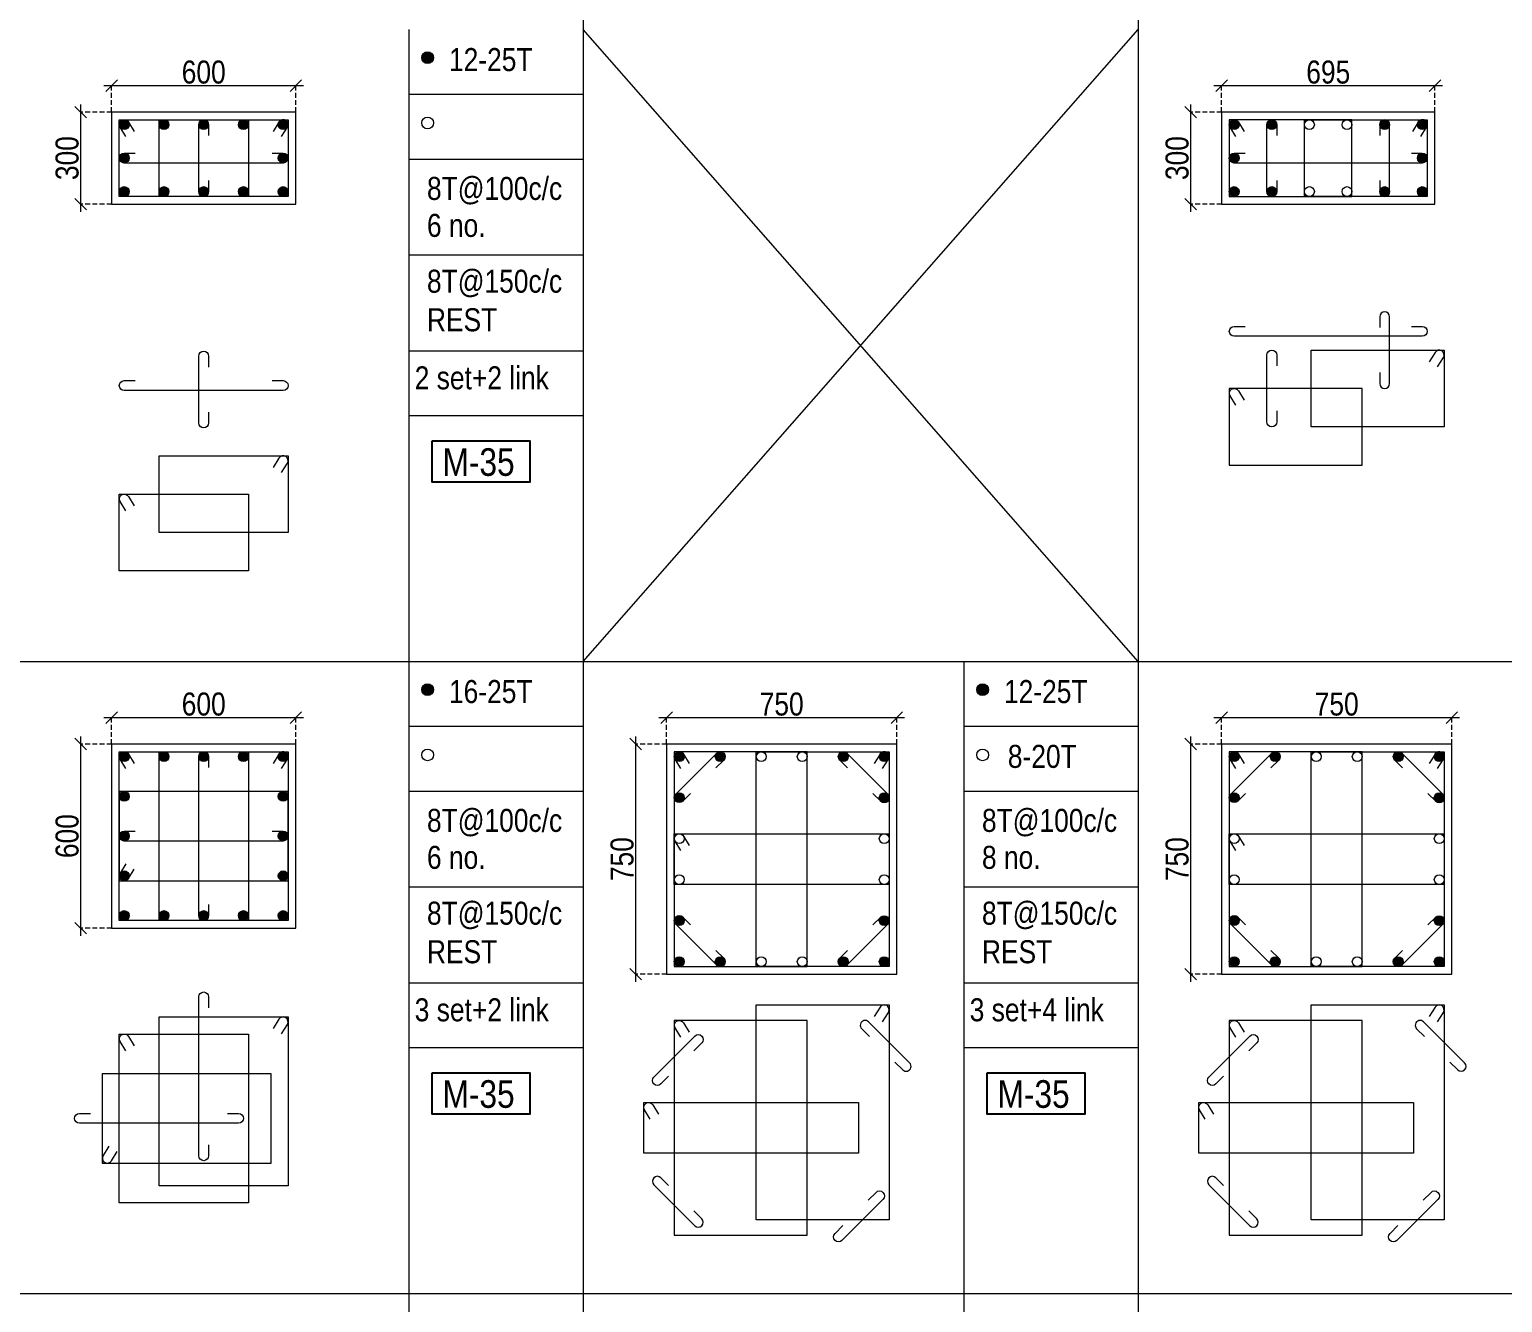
# Model space of a CAD drawing. Header units: millimetres. Extents: x 1112055 to 3390982, y -148532 to 766891.
# Drawn here: x 2513213 to 2532412, y 616344 to 632943 of the extents above; entities that cross this region are included whole.
import ezdxf
from ezdxf.enums import TextEntityAlignment as Align

# ---------------------------------------------------------------- set-up
doc = ezdxf.new("R2010")
doc.units = ezdxf.units.MM
doc.header["$PDMODE"] = 35
doc.header["$PDSIZE"] = -25
doc.linetypes.add('DASHED2', pattern=[0.375, 0.25, -0.125])
doc.linetypes.add('Hidden', pattern=[9.525, 6.35, -3.175])
for name, color, linetype, lineweight in [('B COL. SIZE DIM', 220, 'Continuous', 25), ('B COLSCH', 204, 'Continuous', 20), ('B COLUMN', 1, 'Hidden', 9), ('B STEEL', 34, 'Continuous', 15)]:
    doc.layers.add(name, color=color, linetype=linetype, lineweight=lineweight)
doc.layers.add('B TEXT', color=7, linetype='Continuous')
doc.styles.add('dim inside', font='romans.shx', dxfattribs={"width": 0.8, "height": 125})
doc.styles.add('SWINC', font='swissc.ttf')
doc.dimstyles.new('dim inside', dxfattribs={"dimtxt": 125, "dimasz": 100, "dimexe": 0, "dimexo": 0, "dimgap": 10, "dimtad": 0, "dimdec": 0, "dimzin": 0, "dimdsep": 46, "dimtxsty": 'dim inside', "dimblk": 'SMALL', "dimcen": 0.09, "dimadec": 0, "dimazin": 0, "dimtfac": 1, "dimtdec": 0, "dimtofl": 0, "dimtmove": 0, "dimatfit": 3, "dimfxl": 1, "dimtolj": 1, "dimtzin": 0, "dimarcsym": 2})

# ---------------------------------------------------------------- blocks, each defined once
blk = doc.blocks.new('_Oblique')
at = {"color": 0, "linetype": 'ByBlock', "lineweight": -2}
blk.add_line((-0.5, -0.5), (0.5, 0.5), dxfattribs=at)
blk = doc.blocks.new('*D5571')
at = {"layer": 'B COL. SIZE DIM', "color": 250, "lineweight": 9, "ltscale": 250, "transparency": 16777216}
blk.add_line((2528651, 623970), (2531851, 623970), dxfattribs=at)
at = {"layer": 'B COL. SIZE DIM', "color": 250, "linetype": 'DASHED2', "lineweight": 9, "ltscale": 250, "transparency": 16777216}
for p, q in [((2528751, 623625), (2528751, 623970)), ((2531751, 623625), (2531751, 623970))]:
    blk.add_line(p, q, dxfattribs=at)
at = {"layer": 'Defpoints', "color": 0, "lineweight": 40, "transparency": 16777216}
for p in [(2531751, 623970), (2528751, 623625), (2531751, 623625)]:
    blk.add_point(p, dxfattribs=at)
at = {"layer": 'B COL. SIZE DIM', "color": 250, "lineweight": 9, "transparency": 16777216, "xscale": 150, "yscale": 150, "zscale": 150, "rotation": 180}
blk.add_blockref('_Oblique', (2528751, 623970), dxfattribs=at)
at = {"layer": 'B COL. SIZE DIM', "color": 250, "lineweight": 9, "transparency": 16777216, "xscale": 150, "yscale": 150, "zscale": 150}
blk.add_blockref('_Oblique', (2531751, 623970), dxfattribs=at)
at = {"layer": 'B COL. SIZE DIM', "color": 6, "transparency": 16777216, "insert": (2530251, 624145), "char_height": 300, "attachment_point": 5, "style": 'SWINC'}
blk.add_mtext('\\A1;750', dxfattribs=at)
blk = doc.blocks.new('*D5572')
at = {"layer": 'B COL. SIZE DIM', "color": 250, "lineweight": 9, "ltscale": 250, "transparency": 16777216}
blk.add_line((2528347, 623725), (2528347, 620525), dxfattribs=at)
at = {"layer": 'B COL. SIZE DIM', "color": 250, "linetype": 'DASHED2', "lineweight": 9, "ltscale": 250, "transparency": 16777216}
for p, q in [((2528751, 623625), (2528347, 623625)), ((2528751, 620625), (2528347, 620625))]:
    blk.add_line(p, q, dxfattribs=at)
at = {"layer": 'Defpoints', "color": 0, "lineweight": 40, "transparency": 16777216}
for p in [(2528751, 623625), (2528347, 620625), (2528751, 620625)]:
    blk.add_point(p, dxfattribs=at)
at = {"layer": 'B COL. SIZE DIM', "color": 250, "lineweight": 9, "transparency": 16777216, "xscale": 150, "yscale": 150, "zscale": 150}
for p, rotation in [((2528347, 623625), 90), ((2528347, 620625), 270)]:
    blk.add_blockref('_Oblique', p, dxfattribs=dict(at, rotation=rotation))
at = {"layer": 'B COL. SIZE DIM', "color": 6, "transparency": 16777216, "insert": (2528172, 622125), "char_height": 300, "attachment_point": 5, "rotation": 90, "style": 'SWINC'}
blk.add_mtext('\\A1;750', dxfattribs=at)
blk = doc.blocks.new('*D5573')
at = {"layer": 'B COL. SIZE DIM', "color": 250, "lineweight": 9, "ltscale": 250, "transparency": 16777216}
blk.add_line((2528651, 632210), (2531631, 632210), dxfattribs=at)
at = {"layer": 'B COL. SIZE DIM', "color": 250, "linetype": 'DASHED2', "lineweight": 9, "ltscale": 250, "transparency": 16777216}
for p, q in [((2528751, 631865), (2528751, 632210)), ((2531531, 631865), (2531531, 632210))]:
    blk.add_line(p, q, dxfattribs=at)
at = {"layer": 'Defpoints', "color": 0, "lineweight": 40, "transparency": 16777216}
for p in [(2531531, 632210), (2528751, 631865), (2531531, 631865)]:
    blk.add_point(p, dxfattribs=at)
at = {"layer": 'B COL. SIZE DIM', "color": 250, "lineweight": 9, "transparency": 16777216, "xscale": 150, "yscale": 150, "zscale": 150, "rotation": 180}
blk.add_blockref('_Oblique', (2528751, 632210), dxfattribs=at)
at = {"layer": 'B COL. SIZE DIM', "color": 250, "lineweight": 9, "transparency": 16777216, "xscale": 150, "yscale": 150, "zscale": 150}
blk.add_blockref('_Oblique', (2531531, 632210), dxfattribs=at)
at = {"layer": 'B COL. SIZE DIM', "color": 6, "transparency": 16777216, "insert": (2530141, 632385), "char_height": 300, "attachment_point": 5, "style": 'SWINC'}
blk.add_mtext('\\A1;695', dxfattribs=at)
blk = doc.blocks.new('*D5574')
at = {"layer": 'B COL. SIZE DIM', "color": 250, "lineweight": 9, "ltscale": 250, "transparency": 16777216}
blk.add_line((2528347, 631965), (2528347, 630565), dxfattribs=at)
at = {"layer": 'B COL. SIZE DIM', "color": 250, "linetype": 'DASHED2', "lineweight": 9, "ltscale": 250, "transparency": 16777216}
for p, q in [((2528751, 631865), (2528347, 631865)), ((2528751, 630665), (2528347, 630665))]:
    blk.add_line(p, q, dxfattribs=at)
at = {"layer": 'Defpoints', "color": 0, "lineweight": 40, "transparency": 16777216}
for p in [(2528751, 631865), (2528347, 630665), (2528751, 630665)]:
    blk.add_point(p, dxfattribs=at)
at = {"layer": 'B COL. SIZE DIM', "color": 250, "lineweight": 9, "transparency": 16777216, "xscale": 150, "yscale": 150, "zscale": 150}
for p, rotation in [((2528347, 631865), 90), ((2528347, 630665), 270)]:
    blk.add_blockref('_Oblique', p, dxfattribs=dict(at, rotation=rotation))
at = {"layer": 'B COL. SIZE DIM', "color": 6, "transparency": 16777216, "insert": (2528172, 631265), "char_height": 300, "attachment_point": 5, "rotation": 90, "style": 'SWINC'}
blk.add_mtext('\\A1;300', dxfattribs=at)
blk = doc.blocks.new('*D5249')
at = {"layer": 'B COL. SIZE DIM', "color": 250, "lineweight": 9, "ltscale": 250, "transparency": 16777216}
blk.add_line((2514184, 623970), (2516784, 623970), dxfattribs=at)
at = {"layer": 'B COL. SIZE DIM', "color": 250, "linetype": 'DASHED2', "lineweight": 9, "ltscale": 250, "transparency": 16777216}
for p, q in [((2514284, 623625), (2514284, 623970)), ((2516684, 623625), (2516684, 623970))]:
    blk.add_line(p, q, dxfattribs=at)
at = {"layer": 'Defpoints', "color": 0, "lineweight": 40, "transparency": 16777216}
for p in [(2516684, 623970), (2514284, 623625), (2516684, 623625)]:
    blk.add_point(p, dxfattribs=at)
at = {"layer": 'B COL. SIZE DIM', "color": 250, "lineweight": 9, "transparency": 16777216, "xscale": 150, "yscale": 150, "zscale": 150, "rotation": 180}
blk.add_blockref('_Oblique', (2514284, 623970), dxfattribs=at)
at = {"layer": 'B COL. SIZE DIM', "color": 250, "lineweight": 9, "transparency": 16777216, "xscale": 150, "yscale": 150, "zscale": 150}
blk.add_blockref('_Oblique', (2516684, 623970), dxfattribs=at)
at = {"layer": 'B COL. SIZE DIM', "color": 6, "transparency": 16777216, "insert": (2515484, 624145), "char_height": 300, "attachment_point": 5, "style": 'SWINC'}
blk.add_mtext('\\A1;600', dxfattribs=at)
blk = doc.blocks.new('*D5250')
at = {"layer": 'B COL. SIZE DIM', "color": 250, "lineweight": 9, "ltscale": 250, "transparency": 16777216}
blk.add_line((2513880, 623725), (2513880, 621125), dxfattribs=at)
at = {"layer": 'B COL. SIZE DIM', "color": 250, "linetype": 'DASHED2', "lineweight": 9, "ltscale": 250, "transparency": 16777216}
for p, q in [((2514284, 623625), (2513880, 623625)), ((2514284, 621225), (2513880, 621225))]:
    blk.add_line(p, q, dxfattribs=at)
at = {"layer": 'Defpoints', "color": 0, "lineweight": 40, "transparency": 16777216}
for p in [(2514284, 623625), (2513880, 621225), (2514284, 621225)]:
    blk.add_point(p, dxfattribs=at)
at = {"layer": 'B COL. SIZE DIM', "color": 250, "lineweight": 9, "transparency": 16777216, "xscale": 150, "yscale": 150, "zscale": 150}
for p, rotation in [((2513880, 623625), 90), ((2513880, 621225), 270)]:
    blk.add_blockref('_Oblique', p, dxfattribs=dict(at, rotation=rotation))
at = {"layer": 'B COL. SIZE DIM', "color": 6, "transparency": 16777216, "insert": (2513705, 622425), "char_height": 300, "attachment_point": 5, "rotation": 90, "style": 'SWINC'}
blk.add_mtext('\\A1;600', dxfattribs=at)
blk = doc.blocks.new('*D5251')
at = {"layer": 'B COL. SIZE DIM', "color": 250, "lineweight": 9, "ltscale": 250, "transparency": 16777216}
blk.add_line((2514184, 632210), (2516784, 632210), dxfattribs=at)
at = {"layer": 'B COL. SIZE DIM', "color": 250, "linetype": 'DASHED2', "lineweight": 9, "ltscale": 250, "transparency": 16777216}
for p, q in [((2514284, 631865), (2514284, 632210)), ((2516684, 631865), (2516684, 632210))]:
    blk.add_line(p, q, dxfattribs=at)
at = {"layer": 'Defpoints', "color": 0, "lineweight": 40, "transparency": 16777216}
for p in [(2516684, 632210), (2514284, 631865), (2516684, 631865)]:
    blk.add_point(p, dxfattribs=at)
at = {"layer": 'B COL. SIZE DIM', "color": 250, "lineweight": 9, "transparency": 16777216, "xscale": 150, "yscale": 150, "zscale": 150, "rotation": 180}
blk.add_blockref('_Oblique', (2514284, 632210), dxfattribs=at)
at = {"layer": 'B COL. SIZE DIM', "color": 250, "lineweight": 9, "transparency": 16777216, "xscale": 150, "yscale": 150, "zscale": 150}
blk.add_blockref('_Oblique', (2516684, 632210), dxfattribs=at)
at = {"layer": 'B COL. SIZE DIM', "color": 6, "transparency": 16777216, "insert": (2515484, 632385), "char_height": 300, "attachment_point": 5, "style": 'SWINC'}
blk.add_mtext('\\A1;600', dxfattribs=at)
blk = doc.blocks.new('*D5252')
at = {"layer": 'B COL. SIZE DIM', "color": 250, "lineweight": 9, "ltscale": 250, "transparency": 16777216}
blk.add_line((2513880, 631965), (2513880, 630565), dxfattribs=at)
at = {"layer": 'B COL. SIZE DIM', "color": 250, "linetype": 'DASHED2', "lineweight": 9, "ltscale": 250, "transparency": 16777216}
for p, q in [((2514284, 631865), (2513880, 631865)), ((2514284, 630665), (2513880, 630665))]:
    blk.add_line(p, q, dxfattribs=at)
at = {"layer": 'Defpoints', "color": 0, "lineweight": 40, "transparency": 16777216}
for p in [(2514284, 631865), (2513880, 630665), (2514284, 630665)]:
    blk.add_point(p, dxfattribs=at)
at = {"layer": 'B COL. SIZE DIM', "color": 250, "lineweight": 9, "transparency": 16777216, "xscale": 150, "yscale": 150, "zscale": 150}
for p, rotation in [((2513880, 631865), 90), ((2513880, 630665), 270)]:
    blk.add_blockref('_Oblique', p, dxfattribs=dict(at, rotation=rotation))
at = {"layer": 'B COL. SIZE DIM', "color": 6, "transparency": 16777216, "insert": (2513705, 631265), "char_height": 300, "attachment_point": 5, "rotation": 90, "style": 'SWINC'}
blk.add_mtext('\\A1;300', dxfattribs=at)
blk = doc.blocks.new('*D5261')
at = {"layer": 'B COL. SIZE DIM', "color": 250, "lineweight": 9, "ltscale": 250, "transparency": 16777216}
blk.add_line((2521417, 623970), (2524617, 623970), dxfattribs=at)
at = {"layer": 'B COL. SIZE DIM', "color": 250, "linetype": 'DASHED2', "lineweight": 9, "ltscale": 250, "transparency": 16777216}
for p, q in [((2521517, 623625), (2521517, 623970)), ((2524517, 623625), (2524517, 623970))]:
    blk.add_line(p, q, dxfattribs=at)
at = {"layer": 'Defpoints', "color": 0, "lineweight": 40, "transparency": 16777216}
for p in [(2524517, 623970), (2521517, 623625), (2524517, 623625)]:
    blk.add_point(p, dxfattribs=at)
at = {"layer": 'B COL. SIZE DIM', "color": 250, "lineweight": 9, "transparency": 16777216, "xscale": 150, "yscale": 150, "zscale": 150, "rotation": 180}
blk.add_blockref('_Oblique', (2521517, 623970), dxfattribs=at)
at = {"layer": 'B COL. SIZE DIM', "color": 250, "lineweight": 9, "transparency": 16777216, "xscale": 150, "yscale": 150, "zscale": 150}
blk.add_blockref('_Oblique', (2524517, 623970), dxfattribs=at)
at = {"layer": 'B COL. SIZE DIM', "color": 6, "transparency": 16777216, "insert": (2523017, 624145), "char_height": 300, "attachment_point": 5, "style": 'SWINC'}
blk.add_mtext('\\A1;750', dxfattribs=at)
blk = doc.blocks.new('*D5262')
at = {"layer": 'B COL. SIZE DIM', "color": 250, "lineweight": 9, "ltscale": 250, "transparency": 16777216}
blk.add_line((2521113, 623725), (2521113, 620525), dxfattribs=at)
at = {"layer": 'B COL. SIZE DIM', "color": 250, "linetype": 'DASHED2', "lineweight": 9, "ltscale": 250, "transparency": 16777216}
for p, q in [((2521517, 623625), (2521113, 623625)), ((2521517, 620625), (2521113, 620625))]:
    blk.add_line(p, q, dxfattribs=at)
at = {"layer": 'Defpoints', "color": 0, "lineweight": 40, "transparency": 16777216}
for p in [(2521517, 623625), (2521113, 620625), (2521517, 620625)]:
    blk.add_point(p, dxfattribs=at)
at = {"layer": 'B COL. SIZE DIM', "color": 250, "lineweight": 9, "transparency": 16777216, "xscale": 150, "yscale": 150, "zscale": 150}
for p, rotation in [((2521113, 623625), 90), ((2521113, 620625), 270)]:
    blk.add_blockref('_Oblique', p, dxfattribs=dict(at, rotation=rotation))
at = {"layer": 'B COL. SIZE DIM', "color": 6, "transparency": 16777216, "insert": (2520938, 622125), "char_height": 300, "attachment_point": 5, "rotation": 90, "style": 'SWINC'}
blk.add_mtext('\\A1;750', dxfattribs=at)

msp = doc.modelspace()

# ---------------------------------------------------------------- hatches: boundary and pattern name
at = {"layer": 'B STEEL', "lineweight": 9, "ltscale": 0.5}
h = msp.add_hatch(color=34, dxfattribs=at)
edge = h.paths.add_edge_path()
edge.add_arc((2518402.1, 632574.2), 76.8, 0, 360)
h = msp.add_hatch(color=34, dxfattribs=at)
edge = h.paths.add_edge_path()
edge.add_arc((2514447.7, 631701), 64, 0, 360)
h = msp.add_hatch(color=34, dxfattribs=at)
edge = h.paths.add_edge_path()
edge.add_arc((2514965.7, 631701), 64, 180, 540, ccw=False)
h = msp.add_hatch(color=34, dxfattribs=at)
edge = h.paths.add_edge_path()
edge.add_arc((2515483.7, 631701), 64, 180, 540, ccw=False)
h = msp.add_hatch(color=34, dxfattribs=at)
edge = h.paths.add_edge_path()
edge.add_arc((2516001.7, 631701), 64, 180, 540, ccw=False)
h = msp.add_hatch(color=34, dxfattribs=at)
edge = h.paths.add_edge_path()
edge.add_arc((2516519.7, 631701), 64, 180, 540, ccw=False)
h = msp.add_hatch(color=34, dxfattribs=at)
edge = h.paths.add_edge_path()
edge.add_arc((2528914.8, 631701), 64, 0, 360)
at = {"layer": 'B STEEL'}
h = msp.add_hatch(color=34, dxfattribs=at)
edge = h.paths.add_edge_path()
edge.add_arc((2529405.2, 631701), 64, 0, 360)
h = msp.add_hatch(color=34, dxfattribs=at)
edge = h.paths.add_edge_path()
edge.add_arc((2530876.4, 631701), 64, 180, 540, ccw=False)
at = {"layer": 'B STEEL', "lineweight": 9, "ltscale": 0.5}
h = msp.add_hatch(color=34, dxfattribs=at)
edge = h.paths.add_edge_path()
edge.add_arc((2531366.8, 631701), 64, 180, 540, ccw=False)
h = msp.add_hatch(color=34, dxfattribs=at)
edge = h.paths.add_edge_path()
edge.add_arc((2514447.7, 631265.1), 64, 180, 540, ccw=False)
h = msp.add_hatch(color=34, dxfattribs=at)
edge = h.paths.add_edge_path()
edge.add_arc((2516519.7, 631265.1), 64, 180, 540, ccw=False)
at = {"layer": 'B STEEL'}
h = msp.add_hatch(color=34, dxfattribs=at)
edge = h.paths.add_edge_path()
edge.add_arc((2528914.8, 631265.1), 64, 0, 360)
h = msp.add_hatch(color=34, dxfattribs=at)
edge = h.paths.add_edge_path()
edge.add_arc((2531366.8, 631265.1), 64, 0, 360)
at = {"layer": 'B STEEL', "lineweight": 9, "ltscale": 0.5}
h = msp.add_hatch(color=34, dxfattribs=at)
edge = h.paths.add_edge_path()
edge.add_arc((2514447.7, 630829.1), 64, 0, 360, ccw=False)
h = msp.add_hatch(color=34, dxfattribs=at)
edge = h.paths.add_edge_path()
edge.add_arc((2514965.7, 630829.1), 64, 180, 540, ccw=False)
h = msp.add_hatch(color=34, dxfattribs=at)
edge = h.paths.add_edge_path()
edge.add_arc((2515483.7, 630829.1), 64, 180, 540, ccw=False)
h = msp.add_hatch(color=34, dxfattribs=at)
edge = h.paths.add_edge_path()
edge.add_arc((2516001.7, 630829.1), 64, 180, 540, ccw=False)
h = msp.add_hatch(color=34, dxfattribs=at)
edge = h.paths.add_edge_path()
edge.add_arc((2516519.7, 630829.1), 64, -180, 180)
h = msp.add_hatch(color=34, dxfattribs=at)
edge = h.paths.add_edge_path()
edge.add_arc((2528914.8, 630829.1), 64, 0, 360, ccw=False)
at = {"layer": 'B STEEL'}
h = msp.add_hatch(color=34, dxfattribs=at)
edge = h.paths.add_edge_path()
edge.add_arc((2529405.2, 630829.1), 64, 0, 360)
h = msp.add_hatch(color=34, dxfattribs=at)
edge = h.paths.add_edge_path()
edge.add_arc((2530876.4, 630829.1), 64, 180, 540, ccw=False)
at = {"layer": 'B STEEL', "lineweight": 9, "ltscale": 0.5}
h = msp.add_hatch(color=34, dxfattribs=at)
edge = h.paths.add_edge_path()
edge.add_arc((2531366.8, 630829.1), 64, -180, 180)
h = msp.add_hatch(color=34, dxfattribs=at)
edge = h.paths.add_edge_path()
edge.add_arc((2518402.1, 624334.4), 76.8, 0, 360)
h = msp.add_hatch(color=34, dxfattribs=at)
edge = h.paths.add_edge_path()
edge.add_arc((2525635.6, 624334.4), 76.8, 0, 360)
h = msp.add_hatch(color=34, dxfattribs=at)
edge = h.paths.add_edge_path()
edge.add_arc((2514447.7, 623461.2), 64, 0, 360)
h = msp.add_hatch(color=34, dxfattribs=at)
edge = h.paths.add_edge_path()
edge.add_arc((2514965.7, 623461.2), 64, 180, 540, ccw=False)
h = msp.add_hatch(color=34, dxfattribs=at)
edge = h.paths.add_edge_path()
edge.add_arc((2515483.7, 623461.2), 64, 180, 540, ccw=False)
h = msp.add_hatch(color=34, dxfattribs=at)
edge = h.paths.add_edge_path()
edge.add_arc((2516001.7, 623461.2), 64, 180, 540, ccw=False)
h = msp.add_hatch(color=34, dxfattribs=at)
edge = h.paths.add_edge_path()
edge.add_arc((2516519.7, 623461.2), 64, 180, 540, ccw=False)
h = msp.add_hatch(color=34, dxfattribs=at)
edge = h.paths.add_edge_path()
edge.add_arc((2521681.3, 623461.2), 64, 0, 360)
at = {"layer": 'B STEEL'}
h = msp.add_hatch(color=34, dxfattribs=at)
edge = h.paths.add_edge_path()
edge.add_arc((2522215.7, 623461.2), 64, 0, 360)
h = msp.add_hatch(color=34, dxfattribs=at)
edge = h.paths.add_edge_path()
edge.add_arc((2523818.9, 623461.2), 64, 0, 360)
at = {"layer": 'B STEEL', "lineweight": 9, "ltscale": 0.5}
h = msp.add_hatch(color=34, dxfattribs=at)
edge = h.paths.add_edge_path()
edge.add_arc((2524353.2, 623461.2), 64, 180, 540, ccw=False)
h = msp.add_hatch(color=34, dxfattribs=at)
edge = h.paths.add_edge_path()
edge.add_arc((2528914.8, 623461.2), 64, 0, 360)
at = {"layer": 'B STEEL'}
h = msp.add_hatch(color=34, dxfattribs=at)
edge = h.paths.add_edge_path()
edge.add_arc((2529449.2, 623461.2), 64, 0, 360)
h = msp.add_hatch(color=34, dxfattribs=at)
edge = h.paths.add_edge_path()
edge.add_arc((2531052.4, 623461.2), 64, 0, 360)
at = {"layer": 'B STEEL', "lineweight": 9, "ltscale": 0.5}
h = msp.add_hatch(color=34, dxfattribs=at)
edge = h.paths.add_edge_path()
edge.add_arc((2531586.8, 623461.2), 64, 180, 540, ccw=False)
h = msp.add_hatch(color=34, dxfattribs=at)
edge = h.paths.add_edge_path()
edge.add_arc((2514447.7, 622943.2), 64, 180, 540, ccw=False)
h = msp.add_hatch(color=34, dxfattribs=at)
edge = h.paths.add_edge_path()
edge.add_arc((2516519.7, 622943.2), 64, 180, 540, ccw=False)
at = {"layer": 'B STEEL'}
h = msp.add_hatch(color=34, dxfattribs=at)
edge = h.paths.add_edge_path()
edge.add_arc((2521681.3, 622926.8), 64, 0, 360)
h = msp.add_hatch(color=34, dxfattribs=at)
edge = h.paths.add_edge_path()
edge.add_arc((2524353.2, 622926.8), 64, 0, 360)
h = msp.add_hatch(color=34, dxfattribs=at)
edge = h.paths.add_edge_path()
edge.add_arc((2528914.8, 622926.8), 64, 0, 360)
h = msp.add_hatch(color=34, dxfattribs=at)
edge = h.paths.add_edge_path()
edge.add_arc((2531586.8, 622926.8), 64, 0, 360)
at = {"layer": 'B STEEL', "lineweight": 9, "ltscale": 0.5}
h = msp.add_hatch(color=34, dxfattribs=at)
edge = h.paths.add_edge_path()
edge.add_arc((2514447.7, 622425.2), 64, 180, 540, ccw=False)
h = msp.add_hatch(color=34, dxfattribs=at)
edge = h.paths.add_edge_path()
edge.add_arc((2516519.7, 622425.2), 64, 180, 540, ccw=False)
h = msp.add_hatch(color=34, dxfattribs=at)
edge = h.paths.add_edge_path()
edge.add_arc((2514447.7, 621907.2), 64, 180, 540, ccw=False)
h = msp.add_hatch(color=34, dxfattribs=at)
edge = h.paths.add_edge_path()
edge.add_arc((2516519.7, 621907.2), 64, 180, 540, ccw=False)
h = msp.add_hatch(color=34, dxfattribs=at)
edge = h.paths.add_edge_path()
edge.add_arc((2514447.7, 621389.2), 64, 0, 360, ccw=False)
h = msp.add_hatch(color=34, dxfattribs=at)
edge = h.paths.add_edge_path()
edge.add_arc((2514965.7, 621389.2), 64, 180, 540, ccw=False)
h = msp.add_hatch(color=34, dxfattribs=at)
edge = h.paths.add_edge_path()
edge.add_arc((2515483.7, 621389.2), 64, 180, 540, ccw=False)
h = msp.add_hatch(color=34, dxfattribs=at)
edge = h.paths.add_edge_path()
edge.add_arc((2516001.7, 621389.2), 64, 180, 540, ccw=False)
h = msp.add_hatch(color=34, dxfattribs=at)
edge = h.paths.add_edge_path()
edge.add_arc((2516519.7, 621389.2), 64, -180, 180)
at = {"layer": 'B STEEL'}
h = msp.add_hatch(color=34, dxfattribs=at)
edge = h.paths.add_edge_path()
edge.add_arc((2521681.3, 621323.6), 64, 0, 360)
h = msp.add_hatch(color=34, dxfattribs=at)
edge = h.paths.add_edge_path()
edge.add_arc((2524353.2, 621323.6), 64, 0, 360)
h = msp.add_hatch(color=34, dxfattribs=at)
edge = h.paths.add_edge_path()
edge.add_arc((2528914.8, 621323.6), 64, 0, 360)
h = msp.add_hatch(color=34, dxfattribs=at)
edge = h.paths.add_edge_path()
edge.add_arc((2531586.8, 621323.6), 64, 0, 360)
at = {"layer": 'B STEEL', "lineweight": 9, "ltscale": 0.5}
h = msp.add_hatch(color=34, dxfattribs=at)
edge = h.paths.add_edge_path()
edge.add_arc((2521681.3, 620789.2), 64, 0, 360, ccw=False)
at = {"layer": 'B STEEL'}
h = msp.add_hatch(color=34, dxfattribs=at)
edge = h.paths.add_edge_path()
edge.add_arc((2522215.7, 620789.2), 64, 0, 360)
h = msp.add_hatch(color=34, dxfattribs=at)
edge = h.paths.add_edge_path()
edge.add_arc((2523818.9, 620789.2), 64, 0, 360)
at = {"layer": 'B STEEL', "lineweight": 9, "ltscale": 0.5}
h = msp.add_hatch(color=34, dxfattribs=at)
edge = h.paths.add_edge_path()
edge.add_arc((2524353.2, 620789.2), 64, -180, 180)
h = msp.add_hatch(color=34, dxfattribs=at)
edge = h.paths.add_edge_path()
edge.add_arc((2528914.8, 620789.2), 64, 0, 360, ccw=False)
at = {"layer": 'B STEEL'}
h = msp.add_hatch(color=34, dxfattribs=at)
edge = h.paths.add_edge_path()
edge.add_arc((2529449.2, 620789.2), 64, 0, 360)
h = msp.add_hatch(color=34, dxfattribs=at)
edge = h.paths.add_edge_path()
edge.add_arc((2531052.4, 620789.2), 64, 0, 360)
at = {"layer": 'B STEEL', "lineweight": 9, "ltscale": 0.5}
h = msp.add_hatch(color=34, dxfattribs=at)
edge = h.paths.add_edge_path()
edge.add_arc((2531586.8, 620789.2), 64, -180, 180)

# ---------------------------------------------------------------- linework, layer by layer
at = {"layer": 'B COLSCH', "color": 250, "lineweight": 0}
for p, q in [((2520430.2, 649422.2), (2520430.2, 574628.3)), ((2527663.7, 649422.2), (2527663.7, 574628.3)), ((2518155.8, 632942.5), (2518155.8, 583503.5)), ((2520430.2, 624702.7), (2527663.7, 632942.5)), ((2527663.7, 624702.7), (2520430.2, 632942.5)), ((2518155.8, 632097.5), (2520430.2, 632097.5)), ((2518155.8, 631252.5), (2520430.2, 631252.5)), ((2518155.8, 630002.8), (2520430.2, 630002.8)), ((2518155.8, 628753), (2520430.2, 628753)), ((2518155.8, 627908), (2520430.2, 627908)), ((2487307.1, 624702.7), (2667535.6, 624702.7)), ((2525389.4, 624702.7), (2525389.4, 583503.5)), ((2518155.8, 623857.7), (2520430.2, 623857.7)), ((2525389.4, 623857.7), (2527663.7, 623857.7)), ((2518155.8, 623012.7), (2520430.2, 623012.7)), ((2525389.4, 623012.7), (2527663.7, 623012.7)), ((2518155.8, 621762.9), (2520430.2, 621762.9)), ((2525389.4, 621762.9), (2527663.7, 621762.9)), ((2518155.8, 620513.1), (2520430.2, 620513.1)), ((2525389.4, 620513.1), (2527663.7, 620513.1)), ((2518155.8, 619668.2), (2520430.2, 619668.2)), ((2525389.4, 619668.2), (2527663.7, 619668.2)), ((2487307.1, 616462.8), (2667535.6, 616462.8))]:
    msp.add_line(p, q, dxfattribs=at)
at = {"layer": 'B COLUMN', "color": 1, "linetype": 'ByBlock', "lineweight": 20}
for points in [[(2514283.7, 630665.1), (2516683.7, 630665.1), (2516683.7, 631865.1), (2514283.7, 631865.1)], [(2528750.8, 630665.1), (2531530.8, 630665.1), (2531530.8, 631865.1), (2528750.8, 631865.1)], [(2514283.7, 621225.2), (2516683.7, 621225.2), (2516683.7, 623625.2), (2514283.7, 623625.2)], [(2521517.3, 620625.2), (2524517.3, 620625.2), (2524517.3, 623625.2), (2521517.3, 623625.2)], [(2528750.8, 620625.2), (2531750.8, 620625.2), (2531750.8, 623625.2), (2528750.8, 623625.2)]]:
    msp.add_lwpolyline(points, close=True, dxfattribs=at)
at = {"layer": 'B STEEL', "color": 34, "lineweight": 9, "ltscale": 0.5}
for points in [[(2514468, 631546), (2514393.2, 631667.5, -1), (2514502.3, 631734.6), (2514577, 631613.1)], [(2515547.7, 630971.7), (2515547.7, 630829.1, -1), (2515419.7, 630829.1), (2515419.7, 631701, -1), (2515547.7, 631701), (2515547.7, 631558.4)], [(2516499.5, 631546), (2516574.2, 631667.5, 1), (2516465.2, 631734.6), (2516390.4, 631613.1)], [(2528935.1, 631546), (2528860.3, 631667.5, -1), (2528969.3, 631734.6), (2529044.1, 631613.1)], [(2529469.2, 630971.7), (2529469.2, 630829.1, -1), (2529341.2, 630829.1), (2529341.2, 631701, -1), (2529469.2, 631701), (2529469.2, 631558.4)], [(2530812.4, 630971.7), (2530812.4, 630829.1, 1), (2530940.4, 630829.1), (2530940.4, 631701, 1), (2530812.4, 631701), (2530812.4, 631558.4)], [(2531346.5, 631546), (2531421.3, 631667.5, 1), (2531312.3, 631734.6), (2531237.5, 631613.1)], [(2516377.1, 631329.1), (2516519.7, 631329.1, -1), (2516519.7, 631201), (2514447.7, 631201, -1), (2514447.7, 631329.1), (2514590.4, 631329.1)], [(2531224.1, 631329.1), (2531366.8, 631329.1, -1), (2531366.8, 631201), (2528914.8, 631201, -1), (2528914.8, 631329.1), (2529057.5, 631329.1)], [(2530812.4, 628468.1), (2530812.4, 628325.5, 1), (2530940.4, 628325.5), (2530940.4, 629197.5, 1), (2530812.4, 629197.5), (2530812.4, 629054.8)], [(2531224.1, 629069.6), (2531366.8, 629069.6, -1), (2531366.8, 628941.6), (2528914.8, 628941.6, -1), (2528914.8, 629069.6), (2529057.5, 629069.6)], [(2515547.7, 627954.6), (2515547.7, 627811.9, -1), (2515419.7, 627811.9), (2515419.7, 628683.9, -1), (2515547.7, 628683.9), (2515547.7, 628541.2)], [(2529469.2, 627968.1), (2529469.2, 627825.5, -1), (2529341.2, 627825.5), (2529341.2, 628697.5, -1), (2529469.2, 628697.5), (2529469.2, 628554.8)], [(2531566.5, 628542.4), (2531641.3, 628663.9, 1), (2531532.3, 628731), (2531457.5, 628609.5)], [(2516377, 628363.4), (2516519.7, 628363.4, -1), (2516519.7, 628235.3), (2514447.7, 628235.3, -1), (2514447.7, 628363.4), (2514590.4, 628363.4)], [(2528935.1, 628042.4), (2528860.3, 628163.9, -1), (2528969.3, 628231), (2529044.1, 628109.5)], [(2516499.5, 627165.1), (2516574.2, 627286.6, 1), (2516465.2, 627353.7), (2516390.4, 627232.3)], [(2514468, 626665.1), (2514393.2, 626786.6, -1), (2514502.3, 626853.7), (2514577, 626732.3)], [(2514468, 623306.2), (2514393.2, 623427.6, -1), (2514502.3, 623494.7), (2514577, 623373.3)], [(2515547.7, 621531.9), (2515547.7, 621389.2, -1), (2515419.7, 621389.2), (2515419.7, 623461.2, -1), (2515547.7, 623461.2), (2515547.7, 623318.5)], [(2516499.5, 623306.2), (2516574.2, 623427.6, 1), (2516465.2, 623494.7), (2516390.4, 623373.3)], [(2521701.5, 623306.2), (2521626.8, 623427.6, -1), (2521735.8, 623494.7), (2521810.6, 623373.3)], [(2521827.4, 622982.4), (2521726.5, 622881.5, -1), (2521636, 622972.1), (2522170.4, 623506.5, -1), (2522260.9, 623415.9), (2522160.1, 623315.1)], [(2524207.1, 622982.4), (2524308, 622881.5, 1), (2524398.5, 622972.1), (2523864.1, 623506.5, 1), (2523773.6, 623415.9), (2523874.4, 623315.1)], [(2524333, 623306.2), (2524407.8, 623427.6, 1), (2524298.7, 623494.7), (2524224, 623373.3)], [(2528935.1, 623306.2), (2528860.3, 623427.6, -1), (2528969.3, 623494.7), (2529044.1, 623373.3)], [(2529061, 622982.4), (2528960.1, 622881.5, -1), (2528869.6, 622972.1), (2529404, 623506.5, -1), (2529494.5, 623415.9), (2529393.6, 623315.1)], [(2531440.7, 622982.4), (2531541.5, 622881.5, 1), (2531632.1, 622972.1), (2531097.7, 623506.5, 1), (2531007.1, 623415.9), (2531108, 623315.1)], [(2531566.5, 623306.2), (2531641.3, 623427.6, 1), (2531532.3, 623494.7), (2531457.5, 623373.3)], [(2516377.1, 622489.2), (2516519.7, 622489.2, -1), (2516519.7, 622361.2), (2514447.7, 622361.2, -1), (2514447.7, 622489.2), (2514590.4, 622489.2)], [(2521701.5, 622237.4), (2521626.8, 622358.8, -1), (2521735.8, 622426), (2521810.6, 622304.5)], [(2528935.1, 622237.4), (2528860.3, 622358.8, -1), (2528969.3, 622426), (2529044.1, 622304.5)], [(2514468, 622062.3), (2514393.2, 621940.8, 1), (2514502.3, 621873.7), (2514577, 621995.1)], [(2521827.4, 621268), (2521726.5, 621368.9, 1), (2521636, 621278.4), (2522170.4, 620744, 1), (2522260.9, 620834.5), (2522160.1, 620935.4)], [(2524207.1, 621268), (2524308, 621368.9, -1), (2524398.5, 621278.4), (2523864.1, 620744, -1), (2523773.6, 620834.5), (2523874.4, 620935.4)], [(2529061, 621268), (2528960.1, 621368.9, 1), (2528869.6, 621278.4), (2529404, 620744, 1), (2529494.5, 620834.5), (2529393.6, 620935.4)], [(2531440.7, 621268), (2531541.5, 621368.9, -1), (2531632.1, 621278.4), (2531097.7, 620744, -1), (2531007.1, 620834.5), (2531108, 620935.4)], [(2515547.7, 618399.6), (2515547.7, 618256.9, -1), (2515419.7, 618256.9), (2515419.7, 620328.9, -1), (2515547.7, 620328.9), (2515547.7, 620186.2)], [(2524333, 620005), (2524407.8, 620126.4, 1), (2524298.7, 620193.5), (2524224, 620072.1)], [(2531566.5, 620005), (2531641.3, 620126.4, 1), (2531532.3, 620193.5), (2531457.5, 620072.1)], [(2516499.5, 619848.4), (2516574.2, 619969.9, 1), (2516465.2, 620037), (2516390.4, 619915.5)], [(2521701.5, 619802.6), (2521626.8, 619924.1, -1), (2521735.8, 619991.2), (2521810.6, 619869.7)], [(2524493.1, 619478.8), (2524593.9, 619378, 1), (2524684.5, 619468.5), (2524150.1, 620002.9, 1), (2524059.5, 619912.3), (2524160.4, 619811.5)], [(2528935.1, 619802.6), (2528860.3, 619924.1, -1), (2528969.3, 619991.2), (2529044.1, 619869.7)], [(2531726.6, 619478.8), (2531827.5, 619378, 1), (2531918, 619468.5), (2531383.6, 620002.9, 1), (2531293.1, 619912.3), (2531393.9, 619811.5)], [(2514468, 619625.3), (2514393.2, 619746.8, -1), (2514502.3, 619813.9), (2514577, 619692.4)], [(2521541.5, 619294.2), (2521440.6, 619193.4, -1), (2521350.1, 619283.9), (2521884.5, 619818.3, -1), (2521975, 619727.8), (2521874.1, 619626.9)], [(2528775, 619294.2), (2528674.1, 619193.4, -1), (2528583.6, 619283.9), (2529118, 619818.3, -1), (2529208.5, 619727.8), (2529107.7, 619626.9)], [(2515794.5, 618808.4), (2515937.2, 618808.4, -1), (2515937.2, 618680.3), (2513865.2, 618680.3, -1), (2513865.2, 618808.4), (2514007.9, 618808.4)], [(2521304, 618733.8), (2521229.2, 618855.3, -1), (2521338.2, 618922.4), (2521413, 618800.9)], [(2528537.5, 618733.8), (2528462.8, 618855.3, -1), (2528571.8, 618922.4), (2528646.6, 618800.9)], [(2514246.7, 618381.4), (2514171.9, 618259.9, 1), (2514281, 618192.8), (2514355.7, 618314.3)], [(2521541.5, 617869.9), (2521440.6, 617970.8, 1), (2521350.1, 617880.3), (2521884.5, 617345.9, 1), (2521975, 617436.4), (2521874.1, 617537.3)], [(2528775, 617869.9), (2528674.1, 617970.8, 1), (2528583.6, 617880.3), (2529118, 617345.9, 1), (2529208.5, 617436.4), (2529107.7, 617537.3)], [(2524145.6, 617678.8), (2524246.5, 617779.7, -1), (2524337, 617689.2), (2523802.6, 617154.8, -1), (2523712.1, 617245.3), (2523813, 617346.2)], [(2531379.2, 617678.8), (2531480, 617779.7, -1), (2531570.6, 617689.2), (2531036.2, 617154.8, -1), (2530945.6, 617245.3), (2531046.5, 617346.2)]]:
    msp.add_lwpolyline(points, format="xyb", dxfattribs=at)
for points in [[(2516065.7, 631765.1), (2516065.7, 630765.1), (2514383.7, 630765.1), (2514383.7, 631765.1)], [(2516583.7, 631765.1), (2516583.7, 630765.1), (2514901.7, 630765.1), (2514901.7, 631765.1)], [(2528850.8, 630765.1), (2530450, 630765.1), (2530450, 631765.1), (2528850.8, 631765.1)], [(2531430.8, 630765.1), (2529831.6, 630765.1), (2529831.6, 631765.1), (2531430.8, 631765.1)], [(2531650.8, 627761.5), (2529919.6, 627761.5), (2529919.6, 628761.5), (2531650.8, 628761.5)], [(2528850.8, 627261.5), (2530582, 627261.5), (2530582, 628261.5), (2528850.8, 628261.5)], [(2516583.7, 627384.2), (2516583.7, 626384.2), (2514901.7, 626384.2), (2514901.7, 627384.2)], [(2516065.7, 626884.2), (2516065.7, 625884.2), (2514383.7, 625884.2), (2514383.7, 626884.2)], [(2516065.7, 623525.2), (2516065.7, 621325.2), (2514383.7, 621325.2), (2514383.7, 623525.2)], [(2516583.7, 623525.2), (2516583.7, 621325.2), (2514901.7, 621325.2), (2514901.7, 623525.2)], [(2521617.3, 620725.2), (2523348.5, 620725.2), (2523348.5, 623525.2), (2521617.3, 623525.2)], [(2524417.3, 620725.2), (2522686, 620725.2), (2522686, 623525.2), (2524417.3, 623525.2)], [(2528850.8, 620725.2), (2530582, 620725.2), (2530582, 623525.2), (2528850.8, 623525.2)], [(2531650.8, 620725.2), (2529919.6, 620725.2), (2529919.6, 623525.2), (2531650.8, 623525.2)], [(2514383.7, 621843.2), (2516583.7, 621843.2), (2516583.7, 623007.2), (2514383.7, 623007.2)], [(2521617.3, 622456.4), (2524417.3, 622456.4), (2524417.3, 621794), (2521617.3, 621794)], [(2528850.8, 622456.4), (2531650.8, 622456.4), (2531650.8, 621794), (2528850.8, 621794)], [(2524417.3, 617424), (2522686, 617424), (2522686, 620224), (2524417.3, 620224)], [(2531650.8, 617424), (2529919.6, 617424), (2529919.6, 620224), (2531650.8, 620224)], [(2516583.7, 620067.4), (2516583.7, 617867.4), (2514901.7, 617867.4), (2514901.7, 620067.4)], [(2521617.3, 617221.6), (2523348.5, 617221.6), (2523348.5, 620021.6), (2521617.3, 620021.6)], [(2528850.8, 617221.6), (2530582, 617221.6), (2530582, 620021.6), (2528850.8, 620021.6)], [(2516065.7, 619844.4), (2516065.7, 617644.4), (2514383.7, 617644.4), (2514383.7, 619844.4)], [(2514162.4, 618162.3), (2516362.4, 618162.3), (2516362.4, 619326.4), (2514162.4, 619326.4)], [(2521219.7, 618952.8), (2524019.7, 618952.8), (2524019.7, 618290.4), (2521219.7, 618290.4)], [(2528453.3, 618952.8), (2531253.3, 618952.8), (2531253.3, 618290.4), (2528453.3, 618290.4)]]:
    msp.add_lwpolyline(points, close=True, dxfattribs=at)
for centre, radius in [((2518402.1, 632574.2), 76.8), ((2514447.7, 631701), 64), ((2514965.7, 631701), 64), ((2515483.7, 631701), 64), ((2516001.7, 631701), 64), ((2516519.7, 631701), 64), ((2518402.1, 631723.9), 76.8), ((2528914.8, 631701), 64), ((2529405.2, 631701), 64), ((2529895.6, 631701), 64), ((2530386, 631701), 64), ((2530876.4, 631701), 64), ((2531366.8, 631701), 64), ((2514447.7, 631265.1), 64), ((2516519.7, 631265.1), 64), ((2528914.8, 631265.1), 64), ((2531366.8, 631265.1), 64), ((2514447.7, 630829.1), 64), ((2514965.7, 630829.1), 64), ((2515483.7, 630829.1), 64), ((2516001.7, 630829.1), 64), ((2516519.7, 630829.1), 64), ((2528914.8, 630829.1), 64), ((2529405.2, 630829.1), 64), ((2529895.6, 630829.1), 64), ((2530386, 630829.1), 64), ((2530876.4, 630829.1), 64), ((2531366.8, 630829.1), 64), ((2518402.1, 624334.4), 76.8), ((2525635.6, 624334.4), 76.8), ((2514447.7, 623461.2), 64), ((2514965.7, 623461.2), 64), ((2515483.7, 623461.2), 64), ((2516001.7, 623461.2), 64), ((2516519.7, 623461.2), 64), ((2518402.1, 623484.1), 76.8), ((2521681.3, 623461.2), 64), ((2522215.7, 623461.2), 64), ((2522750.1, 623461.2), 64), ((2523284.5, 623461.2), 64), ((2523818.9, 623461.2), 64), ((2524353.2, 623461.2), 64), ((2525635.6, 623484.1), 76.8), ((2528914.8, 623461.2), 64), ((2529449.2, 623461.2), 64), ((2529983.6, 623461.2), 64), ((2530518, 623461.2), 64), ((2531052.4, 623461.2), 64), ((2531586.8, 623461.2), 64), ((2514447.7, 622943.2), 64), ((2516519.7, 622943.2), 64), ((2521681.3, 622926.8), 64), ((2524353.2, 622926.8), 64), ((2528914.8, 622926.8), 64), ((2531586.8, 622926.8), 64), ((2514447.7, 622425.2), 64), ((2516519.7, 622425.2), 64), ((2521681.3, 622392.4), 64), ((2524353.2, 622392.4), 64), ((2528914.8, 622392.4), 64), ((2531586.8, 622392.4), 64), ((2514447.7, 621907.2), 64), ((2516519.7, 621907.2), 64), ((2521681.3, 621858), 64), ((2524353.2, 621858), 64), ((2528914.8, 621858), 64), ((2531586.8, 621858), 64), ((2514447.7, 621389.2), 64), ((2514965.7, 621389.2), 64), ((2515483.7, 621389.2), 64), ((2516001.7, 621389.2), 64), ((2516519.7, 621389.2), 64), ((2521681.3, 621323.6), 64), ((2524353.2, 621323.6), 64), ((2528914.8, 621323.6), 64), ((2531586.8, 621323.6), 64), ((2521681.3, 620789.2), 64), ((2522215.7, 620789.2), 64), ((2522750.1, 620789.2), 64), ((2523284.5, 620789.2), 64), ((2523818.9, 620789.2), 64), ((2524353.2, 620789.2), 64), ((2528914.8, 620789.2), 64), ((2529449.2, 620789.2), 64), ((2529983.6, 620789.2), 64), ((2530518, 620789.2), 64), ((2531052.4, 620789.2), 64), ((2531586.8, 620789.2), 64)]:
    msp.add_circle(centre, radius, dxfattribs=at)
at = {"layer": 'B TEXT', "color": 1}
for points in [[(2518459.5, 627579), (2519734.1, 627579), (2519734.1, 627041), (2518459.5, 627041)], [(2518459.5, 619339.1), (2519734.1, 619339.1), (2519734.1, 618801.1), (2518459.5, 618801.1)], [(2525693, 619339.1), (2526967.6, 619339.1), (2526967.6, 618801.1), (2525693, 618801.1)]]:
    msp.add_lwpolyline(points, close=True, dxfattribs=at)

# ---------------------------------------------------------------- texts
at = {"layer": 'B TEXT', "style": 'SWINC'}
for s, p in [('12-25T', (2518680.6, 632399.7)), ('8T@100c/c', (2518393.7, 630719.8)), ('6 no.', (2518393.7, 630238)), ('8T@150c/c', (2518393.7, 629509.9)), ('REST', (2518393.7, 629007.5)), ('2 set+2 link', (2518234, 628250.5)), ('16-25T', (2518680.6, 624159.8)), ('12-25T', (2525914.1, 624159.8)), ('8-20T', (2525964.7, 623314.8)), ('8T@100c/c', (2518393.7, 622480)), ('8T@100c/c', (2525627.2, 622480)), ('6 no.', (2518393.7, 621998.2)), ('8 no.', (2525627.2, 621998.2)), ('8T@150c/c', (2518393.7, 621270.1)), ('8T@150c/c', (2525627.2, 621270.1)), ('REST', (2518393.7, 620767.7)), ('REST', (2525627.2, 620767.7)), ('3 set+2 link', (2518234, 620010.7)), ('3 set+4 link', (2525467.6, 620010.7))]:
    msp.add_text(s, height=300, dxfattribs=at).set_placement(p)
at = {"layer": 'B TEXT', "color": 1, "style": 'SWINC'}
for p in [(2518596.8, 627014.4), (2518596.8, 618774.6), (2525830.4, 618774.6)]:
    msp.add_text('M-35', height=360, dxfattribs=at).set_placement(p, align=Align.BOTTOM_LEFT)

# ---------------------------------------------------------------- dimensions: what is measured, and where the dimension line sits
at = {"layer": 'B COL. SIZE DIM', "color": 250, "ltscale": 250}
for base, p1, p2, picture, middle in [((2516683.7, 632210), (2514283.7, 631865.1), (2516683.7, 631865.1), '*D5251', (2515483.7, 632385)), ((2531530.8, 632210), (2528750.8, 631865.1), (2531530.8, 631865.1), '*D5573', (2530140.8, 632385)), ((2516683.7, 623970.2), (2514283.7, 623625.2), (2516683.7, 623625.2), '*D5249', (2515483.7, 624145.2)), ((2524517.3, 623970.2), (2521517.3, 623625.2), (2524517.3, 623625.2), '*D5261', (2523017.3, 624145.2)), ((2531750.8, 623970.2), (2528750.8, 623625.2), (2531750.8, 623625.2), '*D5571', (2530250.8, 624145.2))]:
    dim = msp.add_linear_dim(base=base, p1=p1, p2=p2, dimstyle='dim inside', override={"dimtxt": 300, "dimasz": 150, "dimgap": 25, "dimtad": 3, "dimlfac": 0.25, "dimtxsty": 'SWINC', "dimblk1": 'Oblique', "dimblk2": 'Oblique', "dimsah": 1, "dimdle": 100, "dimclrd": 250, "dimclre": 250, "dimclrt": 6, "dimfxl": 1000, "dimlwd": 9, "dimlwe": 9}, dxfattribs=at)
    dim.commit()
    dim.dimension.update_dxf_attribs({"geometry": picture, "text_midpoint": middle})
for base, p1, p2, picture, middle in [((2513879.8, 630665.1), (2514283.7, 631865.1), (2514283.7, 630665.1), '*D5252', (2513704.8, 631265.1)), ((2528346.9, 630665.1), (2528750.8, 631865.1), (2528750.8, 630665.1), '*D5574', (2528171.9, 631265.1)), ((2513879.8, 621225.2), (2514283.7, 623625.2), (2514283.7, 621225.2), '*D5250', (2513704.8, 622425.2)), ((2521113.4, 620625.2), (2521517.3, 623625.2), (2521517.3, 620625.2), '*D5262', (2520938.4, 622125.2)), ((2528346.9, 620625.2), (2528750.8, 623625.2), (2528750.8, 620625.2), '*D5572', (2528171.9, 622125.2))]:
    dim = msp.add_linear_dim(base=base, p1=p1, p2=p2, angle=90, dimstyle='dim inside', override={"dimtxt": 300, "dimasz": 150, "dimgap": 25, "dimtad": 3, "dimlfac": 0.25, "dimtxsty": 'SWINC', "dimblk1": 'Oblique', "dimblk2": 'Oblique', "dimsah": 1, "dimdle": 100, "dimclrd": 250, "dimclre": 250, "dimclrt": 6, "dimfxl": 1000, "dimlwd": 9, "dimlwe": 9}, dxfattribs=at)
    dim.commit()
    dim.dimension.update_dxf_attribs({"geometry": picture, "text_midpoint": middle})

doc.saveas('drawing.dxf')
